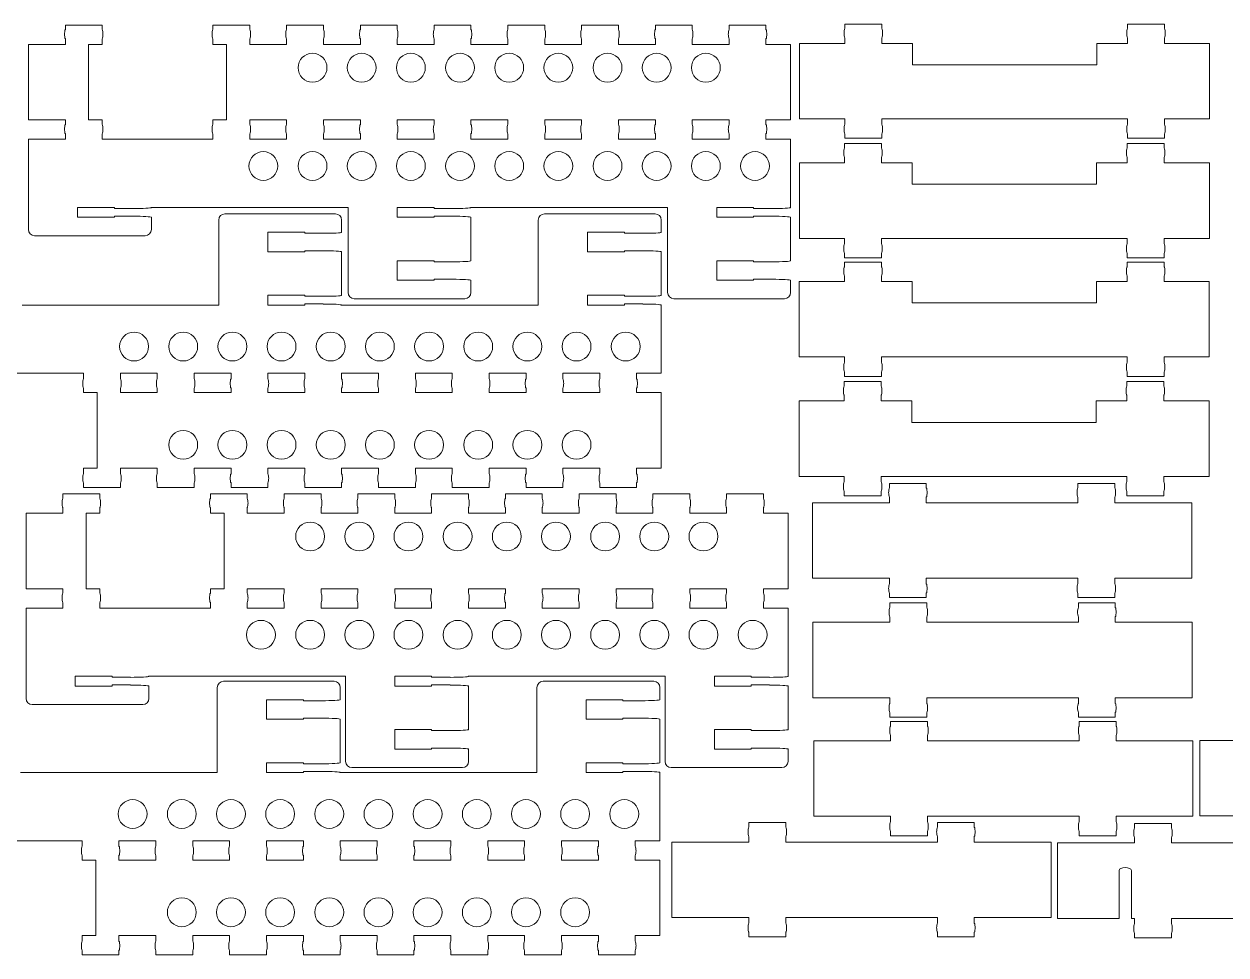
# Model space of a CAD drawing. Header units: millimetres. Extents: x 6 to 617, y 2 to 305.
# Drawn here: x 312.8 to 508.4, y 2.7 to 154.2 of the extents above; entities that cross this region are included whole.
import ezdxf

# ---------------------------------------------------------------- set-up
doc = ezdxf.new("R2010")
doc.units = ezdxf.units.MM
doc.header["$LTSCALE"] = 12.7
doc.layers.add('Visible', color=1, linetype='Continuous', lineweight=13)

msp = doc.modelspace()

# ---------------------------------------------------------------- linework, layer by layer
at = {"layer": 'Visible'}
for p, q in [((319.52, 153.28), (319.52, 154.03)), ((319.52, 154.03), (325.52, 154.03)), ((325.52, 153.28), (325.52, 154.03)), ((343.52, 153.28), (343.52, 154.03)), ((343.52, 154.03), (349.52, 154.03)), ((349.52, 153.28), (349.52, 154.03)), ((355.52, 153.28), (355.52, 154.03)), ((355.52, 154.03), (361.52, 154.03)), ((361.52, 153.28), (361.52, 154.03)), ((367.52, 153.28), (367.52, 154.03)), ((367.52, 154.03), (373.52, 154.03)), ((373.52, 153.28), (373.52, 154.03)), ((379.52, 153.28), (379.52, 154.03)), ((379.52, 154.03), (385.52, 154.03)), ((385.52, 153.28), (385.52, 154.03)), ((391.52, 153.28), (391.52, 154.03)), ((391.52, 154.03), (397.52, 154.03)), ((397.52, 153.28), (397.52, 154.03)), ((403.52, 153.28), (403.52, 154.03)), ((403.52, 154.03), (409.52, 154.03)), ((409.52, 153.28), (409.52, 154.03)), ((415.52, 153.28), (415.52, 154.03)), ((415.52, 154.03), (421.52, 154.03)), ((421.52, 153.28), (421.52, 154.03)), ((427.52, 153.28), (427.52, 154.03)), ((427.52, 154.03), (433.52, 154.03)), ((433.52, 153.28), (433.52, 154.03)), ((446.35, 153.44), (446.35, 154.19)), ((452.35, 154.19), (446.35, 154.19)), ((452.35, 153.44), (452.35, 154.19)), ((492.35, 153.44), (492.35, 154.19)), ((492.35, 154.19), (498.35, 154.19)), ((498.35, 153.44), (498.35, 154.19)), ((313.52, 150.88), (313.52, 138.58)), ((319.52, 150.88), (313.52, 150.88)), ((319.52, 150.88), (319.52, 151.78)), ((325.52, 150.88), (323.29, 150.88)), ((323.29, 138.58), (323.29, 150.88)), ((325.52, 150.88), (325.52, 151.78)), ((343.52, 150.88), (343.52, 151.78)), ((345.74, 150.88), (343.52, 150.88)), ((345.74, 138.58), (345.74, 150.88)), ((349.52, 150.88), (349.52, 151.78)), ((355.52, 150.88), (349.52, 150.88)), ((355.52, 150.88), (355.52, 151.78)), ((361.52, 150.88), (361.52, 151.78)), ((367.52, 150.88), (361.52, 150.88)), ((367.52, 150.88), (367.52, 151.78)), ((373.52, 150.88), (373.52, 151.78)), ((379.52, 150.88), (373.52, 150.88)), ((379.52, 150.88), (379.52, 151.78)), ((385.52, 150.88), (385.52, 151.78)), ((391.52, 150.88), (385.52, 150.88)), ((391.52, 150.88), (391.52, 151.78)), ((397.52, 150.88), (397.52, 151.78)), ((403.52, 150.88), (397.52, 150.88)), ((403.52, 150.88), (403.52, 151.78)), ((409.52, 150.88), (409.52, 151.78)), ((415.52, 150.88), (409.52, 150.88)), ((415.52, 150.88), (415.52, 151.78)), ((421.52, 150.88), (421.52, 151.78)), ((427.52, 150.88), (421.52, 150.88)), ((427.52, 150.88), (427.52, 151.78)), ((433.52, 150.88), (433.52, 151.78)), ((437.52, 150.88), (433.52, 150.88)), ((437.52, 150.88), (437.52, 138.58)), ((439, 138.74), (439, 151.04)), ((446.35, 151.04), (439, 151.04)), ((446.35, 151.04), (446.35, 151.94)), ((452.35, 151.04), (452.35, 151.94)), ((457.35, 151.04), (452.35, 151.04)), ((457.35, 151.04), (457.35, 147.54)), ((487.35, 151.04), (487.35, 147.54)), ((492.35, 151.04), (487.35, 151.04)), ((492.35, 151.04), (492.35, 151.94)), ((498.35, 151.04), (498.35, 151.94)), ((505.7, 151.04), (498.35, 151.04)), ((505.7, 138.74), (505.7, 151.04)), ((487.35, 147.54), (457.35, 147.54)), ((319.52, 138.58), (313.52, 138.58)), ((319.52, 137.83), (319.52, 138.58)), ((325.52, 138.58), (323.29, 138.58)), ((325.52, 137.83), (325.52, 138.58)), ((343.52, 137.83), (343.52, 138.58)), ((345.74, 138.58), (343.52, 138.58)), ((355.52, 138.58), (349.52, 138.58)), ((349.52, 137.83), (349.52, 138.58)), ((355.52, 137.83), (355.52, 138.58)), ((361.52, 137.83), (361.52, 138.58)), ((367.52, 138.58), (361.52, 138.58)), ((367.52, 137.83), (367.52, 138.58)), ((379.52, 138.58), (373.52, 138.58)), ((373.52, 137.83), (373.52, 138.58)), ((379.52, 137.83), (379.52, 138.58)), ((391.52, 138.58), (385.52, 138.58)), ((385.52, 137.83), (385.52, 138.58)), ((391.52, 137.83), (391.52, 138.58)), ((403.52, 138.58), (397.52, 138.58)), ((397.52, 137.83), (397.52, 138.58)), ((403.52, 137.83), (403.52, 138.58)), ((415.52, 138.58), (409.52, 138.58)), ((409.52, 137.83), (409.52, 138.58)), ((415.52, 137.83), (415.52, 138.58)), ((427.52, 138.58), (421.52, 138.58)), ((421.52, 137.83), (421.52, 138.58)), ((427.52, 137.83), (427.52, 138.58)), ((437.52, 138.58), (433.52, 138.58)), ((433.52, 137.83), (433.52, 138.58)), ((446.35, 138.74), (439, 138.74)), ((446.35, 138.74), (446.35, 137.84)), ((492.35, 138.74), (452.35, 138.74)), ((452.35, 138.74), (452.35, 137.84)), ((492.35, 138.74), (492.35, 137.84)), ((505.7, 138.74), (498.35, 138.74)), ((498.35, 138.74), (498.35, 137.84)), ((313.52, 135.43), (313.52, 120.73)), ((313.52, 135.43), (319.52, 135.43)), ((319.52, 135.43), (319.52, 136.33)), ((325.52, 135.43), (325.52, 136.33)), ((325.52, 135.43), (343.52, 135.43)), ((343.52, 135.43), (343.52, 136.33)), ((349.52, 135.43), (349.52, 136.33)), ((349.52, 135.43), (355.52, 135.43)), ((355.52, 135.43), (355.52, 136.33)), ((361.52, 135.43), (361.52, 136.33)), ((361.52, 135.43), (367.52, 135.43)), ((367.52, 135.43), (367.52, 136.33)), ((373.52, 135.43), (373.52, 136.33)), ((373.52, 135.43), (379.52, 135.43)), ((379.52, 135.43), (379.52, 136.33)), ((385.52, 135.43), (385.52, 136.33)), ((385.52, 135.43), (391.52, 135.43)), ((391.52, 135.43), (391.52, 136.33)), ((397.52, 135.43), (397.52, 136.33)), ((397.52, 135.43), (403.52, 135.43)), ((403.52, 135.43), (403.52, 136.33)), ((409.52, 135.43), (409.52, 136.33)), ((409.52, 135.43), (415.52, 135.43)), ((415.52, 135.43), (415.52, 136.33)), ((421.52, 135.43), (421.52, 136.33)), ((421.52, 135.43), (427.52, 135.43)), ((427.52, 135.43), (427.52, 136.33)), ((433.52, 135.43), (433.52, 136.33)), ((433.52, 135.43), (437.52, 135.43)), ((437.52, 135.43), (437.52, 124.33)), ((446.35, 136.34), (446.35, 135.59)), ((452.35, 135.59), (446.35, 135.59)), ((452.35, 136.34), (452.35, 135.59)), ((492.35, 136.34), (492.35, 135.59)), ((492.35, 135.59), (498.35, 135.59)), ((498.35, 136.34), (498.35, 135.59)), ((446.32, 134), (446.32, 134.75)), ((452.32, 134.75), (446.32, 134.75)), ((452.32, 134), (452.32, 134.75)), ((492.32, 134), (492.32, 134.75)), ((492.32, 134.75), (498.32, 134.75)), ((498.32, 134), (498.32, 134.75)), ((438.97, 119.3), (438.97, 131.6)), ((446.32, 131.6), (438.97, 131.6)), ((446.32, 131.6), (446.32, 132.5)), ((452.32, 131.6), (452.32, 132.5)), ((457.32, 131.6), (452.32, 131.6)), ((457.32, 131.6), (457.32, 128.1)), ((487.32, 131.6), (487.32, 128.1)), ((492.32, 131.6), (487.32, 131.6)), ((492.32, 131.6), (492.32, 132.5)), ((498.32, 131.6), (498.32, 132.5)), ((505.67, 131.6), (498.32, 131.6)), ((505.67, 119.3), (505.67, 131.6)), ((487.32, 128.1), (457.32, 128.1)), ((321.52, 124.33), (321.52, 122.73)), ((327.52, 124.33), (321.52, 124.33)), ((327.52, 124.16), (327.52, 124.33)), ((330.52, 124.16), (327.52, 124.16)), ((365.52, 124.33), (333.52, 124.33)), ((345.48, 123.29), (363.48, 123.29)), ((365.52, 124.33), (365.52, 110.48)), ((373.52, 124.33), (373.52, 122.73)), ((379.52, 124.33), (373.52, 124.33)), ((379.52, 124.16), (379.52, 124.33)), ((382.52, 124.16), (379.52, 124.16)), ((417.52, 124.33), (385.52, 124.33)), ((397.48, 123.29), (415.48, 123.29)), ((417.52, 124.33), (417.52, 110.48)), ((425.52, 124.33), (425.52, 122.73)), ((431.52, 124.33), (425.52, 124.33)), ((431.52, 124.16), (431.52, 124.33)), ((434.52, 124.16), (431.52, 124.16)), ((321.52, 122.73), (327.52, 122.73)), ((327.52, 122.91), (327.52, 122.73)), ((330.52, 122.91), (327.52, 122.91)), ((333.52, 122.73), (333.52, 120.73)), ((344.48, 108.44), (344.48, 122.29)), ((364.48, 120.29), (364.48, 122.29)), ((373.52, 122.73), (379.52, 122.73)), ((379.52, 122.91), (379.52, 122.73)), ((382.52, 122.91), (379.52, 122.91)), ((385.52, 122.73), (385.52, 115.65)), ((396.48, 108.44), (396.48, 122.29)), ((416.48, 120.29), (416.48, 122.29)), ((425.52, 122.73), (431.52, 122.73)), ((431.52, 122.91), (431.52, 122.73)), ((434.52, 122.91), (431.52, 122.91)), ((437.52, 122.73), (437.52, 115.65)), ((314.52, 119.73), (332.52, 119.73)), ((352.48, 120.29), (358.48, 120.29)), ((352.48, 117.12), (352.48, 120.29)), ((358.48, 120.13), (358.48, 120.29)), ((361.48, 120.13), (358.48, 120.13)), ((404.48, 120.29), (410.48, 120.29)), ((404.48, 117.12), (404.48, 120.29)), ((410.48, 120.13), (410.48, 120.29)), ((413.48, 120.13), (410.48, 120.13)), ((446.32, 119.3), (438.97, 119.3)), ((446.32, 119.3), (446.32, 118.4)), ((492.32, 119.3), (452.32, 119.3)), ((452.32, 119.3), (452.32, 118.4)), ((492.32, 119.3), (492.32, 118.4)), ((505.67, 119.3), (498.32, 119.3)), ((498.32, 119.3), (498.32, 118.4)), ((352.48, 117.12), (358.48, 117.12)), ((358.48, 117.29), (358.48, 117.12)), ((361.48, 117.29), (358.48, 117.29)), ((364.48, 110.04), (364.48, 117.12)), ((373.52, 115.65), (379.52, 115.65)), ((373.52, 115.65), (373.52, 112.48)), ((379.52, 115.49), (379.52, 115.65)), ((382.52, 115.49), (379.52, 115.49)), ((404.48, 117.12), (410.48, 117.12)), ((410.48, 117.29), (410.48, 117.12)), ((413.48, 117.29), (410.48, 117.29)), ((416.48, 110.04), (416.48, 117.12)), ((425.52, 115.65), (431.52, 115.65)), ((425.52, 115.65), (425.52, 112.48)), ((431.52, 115.49), (431.52, 115.65)), ((434.52, 115.49), (431.52, 115.49)), ((446.3, 114.69), (446.3, 115.44)), ((452.3, 115.44), (446.3, 115.44)), ((446.32, 116.9), (446.32, 116.15)), ((452.32, 116.15), (446.32, 116.15)), ((452.3, 114.69), (452.3, 115.44)), ((452.32, 116.9), (452.32, 116.15)), ((492.3, 114.69), (492.3, 115.44)), ((492.3, 115.44), (498.3, 115.44)), ((492.32, 116.9), (492.32, 116.15)), ((492.32, 116.15), (498.32, 116.15)), ((498.3, 114.69), (498.3, 115.44)), ((498.32, 116.9), (498.32, 116.15)), ((373.52, 112.48), (379.52, 112.48)), ((379.52, 112.65), (379.52, 112.48)), ((382.52, 112.65), (379.52, 112.65)), ((385.52, 112.48), (385.52, 110.48)), ((425.52, 112.48), (431.52, 112.48)), ((431.52, 112.65), (431.52, 112.48)), ((434.52, 112.65), (431.52, 112.65)), ((437.52, 112.48), (437.52, 110.48)), ((438.95, 99.99), (438.95, 112.29)), ((446.3, 112.29), (438.95, 112.29)), ((446.3, 112.29), (446.3, 113.19)), ((452.3, 112.29), (452.3, 113.19)), ((457.3, 112.29), (452.3, 112.29)), ((457.3, 112.29), (457.3, 108.79)), ((487.3, 112.29), (487.3, 108.79)), ((492.3, 112.29), (487.3, 112.29)), ((492.3, 112.29), (492.3, 113.19)), ((498.3, 112.29), (498.3, 113.19)), ((505.65, 112.29), (498.3, 112.29)), ((505.65, 99.99), (505.65, 112.29)), ((352.48, 110.04), (358.48, 110.04)), ((352.48, 108.44), (352.48, 110.04)), ((358.48, 109.87), (358.48, 110.04)), ((361.48, 109.87), (358.48, 109.87)), ((404.48, 110.04), (410.48, 110.04)), ((404.48, 108.44), (404.48, 110.04)), ((410.48, 109.87), (410.48, 110.04)), ((413.48, 109.87), (410.48, 109.87)), ((344.48, 108.44), (312.48, 108.44)), ((358.48, 108.44), (352.48, 108.44)), ((358.48, 108.62), (358.48, 108.44)), ((361.48, 108.62), (358.48, 108.62)), ((396.48, 108.44), (364.48, 108.44)), ((366.52, 109.48), (384.52, 109.48)), ((410.48, 108.44), (404.48, 108.44)), ((410.48, 108.62), (410.48, 108.44)), ((413.48, 108.62), (410.48, 108.62)), ((416.48, 97.34), (416.48, 108.44)), ((418.52, 109.48), (436.52, 109.48)), ((487.3, 108.79), (457.3, 108.79)), ((446.3, 99.99), (438.95, 99.99)), ((446.3, 99.99), (446.3, 99.09)), ((492.3, 99.99), (452.3, 99.99)), ((452.3, 99.99), (452.3, 99.09)), ((492.3, 99.99), (492.3, 99.09)), ((505.65, 99.99), (498.3, 99.99)), ((498.3, 99.99), (498.3, 99.09)), ((304.48, 97.34), (322.48, 97.34)), ((322.48, 97.34), (322.48, 96.44)), ((328.48, 97.34), (334.48, 97.34)), ((328.48, 97.34), (328.48, 96.44)), ((334.48, 97.34), (334.48, 96.44)), ((340.48, 97.34), (346.48, 97.34)), ((340.48, 97.34), (340.48, 96.44)), ((346.48, 97.34), (346.48, 96.44)), ((352.48, 97.34), (358.48, 97.34)), ((352.48, 97.34), (352.48, 96.44)), ((358.48, 97.34), (358.48, 96.44)), ((364.48, 97.34), (370.48, 97.34)), ((364.48, 97.34), (364.48, 96.44)), ((370.48, 97.34), (370.48, 96.44)), ((376.48, 97.34), (382.48, 97.34)), ((376.48, 97.34), (376.48, 96.44)), ((382.48, 97.34), (382.48, 96.44)), ((388.48, 97.34), (394.48, 97.34)), ((388.48, 97.34), (388.48, 96.44)), ((394.48, 97.34), (394.48, 96.44)), ((400.48, 97.34), (406.48, 97.34)), ((400.48, 97.34), (400.48, 96.44)), ((406.48, 97.34), (406.48, 96.44)), ((412.48, 97.34), (416.48, 97.34)), ((412.48, 97.34), (412.48, 96.44)), ((446.26, 95.25), (446.26, 96)), ((452.26, 96), (446.26, 96)), ((446.3, 97.59), (446.3, 96.84)), ((452.3, 96.84), (446.3, 96.84)), ((452.26, 95.25), (452.26, 96)), ((452.3, 97.59), (452.3, 96.84)), ((492.26, 95.25), (492.26, 96)), ((492.26, 96), (498.26, 96)), ((492.3, 97.59), (492.3, 96.84)), ((492.3, 96.84), (498.3, 96.84)), ((498.26, 95.25), (498.26, 96)), ((498.3, 97.59), (498.3, 96.84)), ((322.48, 94.94), (322.48, 94.19)), ((322.48, 94.19), (324.7, 94.19)), ((324.7, 81.89), (324.7, 94.19)), ((328.48, 94.94), (328.48, 94.19)), ((334.48, 94.19), (328.48, 94.19)), ((334.48, 94.94), (334.48, 94.19)), ((340.48, 94.94), (340.48, 94.19)), ((346.48, 94.19), (340.48, 94.19)), ((346.48, 94.94), (346.48, 94.19)), ((352.48, 94.94), (352.48, 94.19)), ((358.48, 94.19), (352.48, 94.19)), ((358.48, 94.94), (358.48, 94.19)), ((364.48, 94.94), (364.48, 94.19)), ((370.48, 94.19), (364.48, 94.19)), ((370.48, 94.94), (370.48, 94.19)), ((376.48, 94.94), (376.48, 94.19)), ((382.48, 94.19), (376.48, 94.19)), ((382.48, 94.94), (382.48, 94.19)), ((388.48, 94.94), (388.48, 94.19)), ((394.48, 94.19), (388.48, 94.19)), ((394.48, 94.94), (394.48, 94.19)), ((400.48, 94.94), (400.48, 94.19)), ((406.48, 94.19), (400.48, 94.19)), ((406.48, 94.94), (406.48, 94.19)), ((412.48, 94.94), (412.48, 94.19)), ((416.48, 94.19), (412.48, 94.19)), ((416.48, 81.89), (416.48, 94.19)), ((438.91, 80.55), (438.91, 92.85)), ((446.26, 92.85), (438.91, 92.85)), ((446.26, 92.85), (446.26, 93.75)), ((452.26, 92.85), (452.26, 93.75)), ((457.26, 92.85), (452.26, 92.85)), ((457.26, 92.85), (457.26, 89.35)), ((487.26, 92.85), (487.26, 89.35)), ((492.26, 92.85), (487.26, 92.85)), ((492.26, 92.85), (492.26, 93.75)), ((498.26, 92.85), (498.26, 93.75)), ((505.61, 92.85), (498.26, 92.85)), ((505.61, 80.55), (505.61, 92.85)), ((487.26, 89.35), (457.26, 89.35)), ((322.48, 81.89), (322.48, 80.99)), ((322.48, 81.89), (324.7, 81.89)), ((334.48, 81.89), (328.48, 81.89)), ((328.48, 81.89), (328.48, 80.99)), ((334.48, 81.89), (334.48, 80.99)), ((346.48, 81.89), (340.48, 81.89)), ((340.48, 81.89), (340.48, 80.99)), ((346.48, 81.89), (346.48, 80.99)), ((358.48, 81.89), (352.48, 81.89)), ((352.48, 81.89), (352.48, 80.99)), ((358.48, 81.89), (358.48, 80.99)), ((370.48, 81.89), (364.48, 81.89)), ((364.48, 81.89), (364.48, 80.99)), ((370.48, 81.89), (370.48, 80.99)), ((382.48, 81.89), (376.48, 81.89)), ((376.48, 81.89), (376.48, 80.99)), ((382.48, 81.89), (382.48, 80.99)), ((394.48, 81.89), (388.48, 81.89)), ((388.48, 81.89), (388.48, 80.99)), ((394.48, 81.89), (394.48, 80.99)), ((406.48, 81.89), (400.48, 81.89)), ((400.48, 81.89), (400.48, 80.99)), ((406.48, 81.89), (406.48, 80.99)), ((416.48, 81.89), (412.48, 81.89)), ((412.48, 81.89), (412.48, 80.99)), ((446.26, 80.55), (438.91, 80.55)), ((446.26, 80.55), (446.26, 79.65)), ((492.26, 80.55), (452.26, 80.55)), ((452.26, 80.55), (452.26, 79.65)), ((492.26, 80.55), (492.26, 79.65)), ((505.61, 80.55), (498.26, 80.55)), ((498.26, 80.55), (498.26, 79.65)), ((322.48, 79.49), (322.48, 78.74)), ((322.48, 78.74), (328.48, 78.74)), ((328.48, 79.49), (328.48, 78.74)), ((334.48, 79.49), (334.48, 78.74)), ((334.48, 78.74), (340.48, 78.74)), ((340.48, 79.49), (340.48, 78.74)), ((346.48, 79.49), (346.48, 78.74)), ((346.48, 78.74), (352.48, 78.74)), ((352.48, 79.49), (352.48, 78.74)), ((358.48, 79.49), (358.48, 78.74)), ((358.48, 78.74), (364.48, 78.74)), ((364.48, 79.49), (364.48, 78.74)), ((370.48, 79.49), (370.48, 78.74)), ((370.48, 78.74), (376.48, 78.74)), ((376.48, 79.49), (376.48, 78.74)), ((382.48, 79.49), (382.48, 78.74)), ((382.48, 78.74), (388.48, 78.74)), ((388.48, 79.49), (388.48, 78.74)), ((394.48, 79.49), (394.48, 78.74)), ((394.48, 78.74), (400.48, 78.74)), ((400.48, 79.49), (400.48, 78.74)), ((406.48, 79.49), (406.48, 78.74)), ((406.48, 78.74), (412.48, 78.74)), ((412.48, 79.49), (412.48, 78.74)), ((453.61, 78.67), (453.61, 79.42)), ((459.61, 79.42), (453.61, 79.42)), ((459.61, 78.67), (459.61, 79.42)), ((484.29, 78.67), (484.29, 79.42)), ((484.29, 79.42), (490.29, 79.42)), ((490.29, 78.67), (490.29, 79.42)), ((319.12, 76.97), (319.12, 77.72)), ((319.12, 77.72), (325.12, 77.72)), ((325.12, 76.97), (325.12, 77.72)), ((343.12, 76.97), (343.12, 77.72)), ((343.12, 77.72), (349.12, 77.72)), ((349.12, 76.97), (349.12, 77.72)), ((355.12, 76.97), (355.12, 77.72)), ((355.12, 77.72), (361.12, 77.72)), ((361.12, 76.97), (361.12, 77.72)), ((367.12, 76.97), (367.12, 77.72)), ((367.12, 77.72), (373.12, 77.72)), ((373.12, 76.97), (373.12, 77.72)), ((379.12, 76.97), (379.12, 77.72)), ((379.12, 77.72), (385.12, 77.72)), ((385.12, 76.97), (385.12, 77.72)), ((391.12, 76.97), (391.12, 77.72)), ((391.12, 77.72), (397.12, 77.72)), ((397.12, 76.97), (397.12, 77.72)), ((403.12, 76.97), (403.12, 77.72)), ((403.12, 77.72), (409.12, 77.72)), ((409.12, 76.97), (409.12, 77.72)), ((415.12, 76.97), (415.12, 77.72)), ((415.12, 77.72), (421.12, 77.72)), ((421.12, 76.97), (421.12, 77.72)), ((427.12, 76.97), (427.12, 77.72)), ((427.12, 77.72), (433.12, 77.72)), ((433.12, 76.97), (433.12, 77.72)), ((446.26, 78.15), (446.26, 77.4)), ((452.26, 77.4), (446.26, 77.4)), ((452.26, 78.15), (452.26, 77.4)), ((453.61, 76.27), (453.61, 77.17)), ((459.61, 76.27), (459.61, 77.17)), ((484.29, 76.27), (484.29, 77.17)), ((490.29, 76.27), (490.29, 77.17)), ((492.26, 78.15), (492.26, 77.4)), ((492.26, 77.4), (498.26, 77.4)), ((498.26, 78.15), (498.26, 77.4)), ((313.12, 74.57), (313.12, 62.27)), ((319.12, 74.57), (313.12, 74.57)), ((319.12, 74.57), (319.12, 75.47)), ((325.12, 74.57), (322.9, 74.57)), ((322.9, 62.27), (322.9, 74.57)), ((325.12, 74.57), (325.12, 75.47)), ((343.12, 74.57), (343.12, 75.47)), ((345.35, 74.57), (343.12, 74.57)), ((345.35, 62.27), (345.35, 74.57)), ((349.12, 74.57), (349.12, 75.47)), ((355.12, 74.57), (349.12, 74.57)), ((355.12, 74.57), (355.12, 75.47)), ((361.12, 74.57), (361.12, 75.47)), ((367.12, 74.57), (361.12, 74.57)), ((367.12, 74.57), (367.12, 75.47)), ((373.12, 74.57), (373.12, 75.47)), ((379.12, 74.57), (373.12, 74.57)), ((379.12, 74.57), (379.12, 75.47)), ((385.12, 74.57), (385.12, 75.47)), ((391.12, 74.57), (385.12, 74.57)), ((391.12, 74.57), (391.12, 75.47)), ((397.12, 74.57), (397.12, 75.47)), ((403.12, 74.57), (397.12, 74.57)), ((403.12, 74.57), (403.12, 75.47)), ((409.12, 74.57), (409.12, 75.47)), ((415.12, 74.57), (409.12, 74.57)), ((415.12, 74.57), (415.12, 75.47)), ((421.12, 74.57), (421.12, 75.47)), ((427.12, 74.57), (421.12, 74.57)), ((427.12, 74.57), (427.12, 75.47)), ((433.12, 74.57), (433.12, 75.47)), ((437.12, 74.57), (433.12, 74.57)), ((437.12, 74.57), (437.12, 62.27)), ((441.1, 63.97), (441.1, 76.27)), ((453.61, 76.27), (441.1, 76.27)), ((484.29, 76.27), (459.61, 76.27)), ((502.8, 76.27), (490.29, 76.27)), ((502.8, 63.97), (502.8, 76.27)), ((453.61, 63.97), (441.1, 63.97)), ((453.61, 63.97), (453.61, 63.07)), ((484.29, 63.97), (459.61, 63.97)), ((459.61, 63.97), (459.61, 63.07)), ((484.29, 63.97), (484.29, 63.07)), ((502.8, 63.97), (490.29, 63.97)), ((490.29, 63.97), (490.29, 63.07)), ((319.12, 62.27), (313.12, 62.27)), ((319.12, 61.52), (319.12, 62.27)), ((325.12, 62.27), (322.9, 62.27)), ((325.12, 61.52), (325.12, 62.27)), ((343.12, 61.52), (343.12, 62.27)), ((345.35, 62.27), (343.12, 62.27)), ((355.12, 62.27), (349.12, 62.27)), ((349.12, 61.52), (349.12, 62.27)), ((355.12, 61.52), (355.12, 62.27)), ((361.12, 61.52), (361.12, 62.27)), ((367.12, 62.27), (361.12, 62.27)), ((367.12, 61.52), (367.12, 62.27)), ((379.12, 62.27), (373.12, 62.27)), ((373.12, 61.52), (373.12, 62.27)), ((379.12, 61.52), (379.12, 62.27)), ((391.12, 62.27), (385.12, 62.27)), ((385.12, 61.52), (385.12, 62.27)), ((391.12, 61.52), (391.12, 62.27)), ((403.12, 62.27), (397.12, 62.27)), ((397.12, 61.52), (397.12, 62.27)), ((403.12, 61.52), (403.12, 62.27)), ((415.12, 62.27), (409.12, 62.27)), ((409.12, 61.52), (409.12, 62.27)), ((415.12, 61.52), (415.12, 62.27)), ((427.12, 62.27), (421.12, 62.27)), ((421.12, 61.52), (421.12, 62.27)), ((427.12, 61.52), (427.12, 62.27)), ((437.12, 62.27), (433.12, 62.27)), ((433.12, 61.52), (433.12, 62.27)), ((453.61, 61.57), (453.61, 60.82)), ((459.61, 60.82), (453.61, 60.82)), ((459.61, 61.57), (459.61, 60.82)), ((484.29, 61.57), (484.29, 60.82)), ((484.29, 60.82), (490.29, 60.82)), ((490.29, 61.57), (490.29, 60.82)), ((313.12, 59.12), (313.12, 44.42)), ((313.12, 59.12), (319.12, 59.12)), ((319.12, 59.12), (319.12, 60.02)), ((325.12, 59.12), (325.12, 60.02)), ((325.12, 59.12), (343.12, 59.12)), ((343.12, 59.12), (343.12, 60.02)), ((349.12, 59.12), (349.12, 60.02)), ((349.12, 59.12), (355.12, 59.12)), ((355.12, 59.12), (355.12, 60.02)), ((361.12, 59.12), (361.12, 60.02)), ((361.12, 59.12), (367.12, 59.12)), ((367.12, 59.12), (367.12, 60.02)), ((373.12, 59.12), (373.12, 60.02)), ((373.12, 59.12), (379.12, 59.12)), ((379.12, 59.12), (379.12, 60.02)), ((385.12, 59.12), (385.12, 60.02)), ((385.12, 59.12), (391.12, 59.12)), ((391.12, 59.12), (391.12, 60.02)), ((397.12, 59.12), (397.12, 60.02)), ((397.12, 59.12), (403.12, 59.12)), ((403.12, 59.12), (403.12, 60.02)), ((409.12, 59.12), (409.12, 60.02)), ((409.12, 59.12), (415.12, 59.12)), ((415.12, 59.12), (415.12, 60.02)), ((421.12, 59.12), (421.12, 60.02)), ((421.12, 59.12), (427.12, 59.12)), ((427.12, 59.12), (427.12, 60.02)), ((433.12, 59.12), (433.12, 60.02)), ((433.12, 59.12), (437.12, 59.12)), ((437.12, 59.12), (437.12, 48.02)), ((453.68, 59.21), (453.68, 59.96)), ((459.68, 59.96), (453.68, 59.96)), ((459.68, 59.21), (459.68, 59.96)), ((484.36, 59.21), (484.36, 59.96)), ((484.36, 59.96), (490.36, 59.96)), ((490.36, 59.21), (490.36, 59.96)), ((441.17, 44.51), (441.17, 56.81)), ((453.68, 56.81), (441.17, 56.81)), ((453.68, 56.81), (453.68, 57.71)), ((459.68, 56.81), (459.68, 57.71)), ((484.36, 56.81), (459.68, 56.81)), ((484.36, 56.81), (484.36, 57.71)), ((490.36, 56.81), (490.36, 57.71)), ((502.87, 56.81), (490.36, 56.81)), ((502.87, 44.51), (502.87, 56.81)), ((321.12, 48.02), (321.12, 46.42)), ((327.12, 48.02), (321.12, 48.02)), ((327.12, 47.85), (327.12, 48.02)), ((330.12, 47.85), (327.12, 47.85)), ((365.12, 48.02), (333.12, 48.02)), ((345.25, 47.2), (363.25, 47.2)), ((365.12, 48.02), (365.12, 34.17)), ((373.12, 48.02), (373.12, 46.42)), ((379.12, 48.02), (373.12, 48.02)), ((379.12, 47.85), (379.12, 48.02)), ((382.12, 47.85), (379.12, 47.85)), ((417.12, 48.02), (385.12, 48.02)), ((397.25, 47.2), (415.25, 47.2)), ((417.12, 48.02), (417.12, 34.17)), ((425.12, 48.02), (425.12, 46.42)), ((431.12, 48.02), (425.12, 48.02)), ((431.12, 47.85), (431.12, 48.02)), ((434.12, 47.85), (431.12, 47.85)), ((321.12, 46.42), (327.12, 46.42)), ((327.12, 46.6), (327.12, 46.42)), ((330.12, 46.6), (327.12, 46.6)), ((333.12, 46.42), (333.12, 44.42)), ((344.25, 32.35), (344.25, 46.2)), ((364.25, 44.2), (364.25, 46.2)), ((373.12, 46.42), (379.12, 46.42)), ((379.12, 46.6), (379.12, 46.42)), ((382.12, 46.6), (379.12, 46.6)), ((385.12, 46.42), (385.12, 39.34)), ((396.25, 32.35), (396.25, 46.2)), ((416.25, 44.2), (416.25, 46.2)), ((425.12, 46.42), (431.12, 46.42)), ((431.12, 46.6), (431.12, 46.42)), ((434.12, 46.6), (431.12, 46.6)), ((437.12, 46.42), (437.12, 39.34)), ((314.12, 43.42), (332.12, 43.42)), ((352.25, 44.2), (358.25, 44.2)), ((352.25, 41.03), (352.25, 44.2)), ((358.25, 44.04), (358.25, 44.2)), ((361.25, 44.04), (358.25, 44.04)), ((404.25, 44.2), (410.25, 44.2)), ((404.25, 41.03), (404.25, 44.2)), ((410.25, 44.04), (410.25, 44.2)), ((413.25, 44.04), (410.25, 44.04)), ((453.68, 44.51), (441.17, 44.51)), ((453.68, 44.51), (453.68, 43.61)), ((484.36, 44.51), (459.68, 44.51)), ((459.68, 44.51), (459.68, 43.61)), ((484.36, 44.51), (484.36, 43.61)), ((502.87, 44.51), (490.36, 44.51)), ((490.36, 44.51), (490.36, 43.61)), ((358.25, 41.2), (358.25, 41.03)), ((361.25, 41.2), (358.25, 41.2)), ((410.25, 41.2), (410.25, 41.03)), ((413.25, 41.2), (410.25, 41.2)), ((453.68, 42.11), (453.68, 41.36)), ((459.68, 41.36), (453.68, 41.36)), ((459.68, 42.11), (459.68, 41.36)), ((484.36, 42.11), (484.36, 41.36)), ((484.36, 41.36), (490.36, 41.36)), ((490.36, 42.11), (490.36, 41.36)), ((352.25, 41.03), (358.25, 41.03)), ((364.25, 33.95), (364.25, 41.03)), ((373.12, 39.34), (379.12, 39.34)), ((373.12, 39.34), (373.12, 36.17)), ((379.12, 39.18), (379.12, 39.34)), ((382.12, 39.18), (379.12, 39.18)), ((404.25, 41.03), (410.25, 41.03)), ((416.25, 33.95), (416.25, 41.03)), ((425.12, 39.34), (431.12, 39.34)), ((425.12, 39.34), (425.12, 36.17)), ((431.12, 39.18), (431.12, 39.34)), ((434.12, 39.18), (431.12, 39.18)), ((453.81, 39.92), (453.81, 40.67)), ((459.81, 40.67), (453.81, 40.67)), ((459.81, 39.92), (459.81, 40.67)), ((484.49, 39.92), (484.49, 40.67)), ((484.49, 40.67), (490.49, 40.67)), ((490.49, 39.92), (490.49, 40.67)), ((441.3, 25.22), (441.3, 37.52)), ((453.81, 37.52), (441.3, 37.52)), ((453.81, 37.52), (453.81, 38.42)), ((459.81, 37.52), (459.81, 38.42)), ((484.49, 37.52), (459.81, 37.52)), ((484.49, 37.52), (484.49, 38.42)), ((490.49, 37.52), (490.49, 38.42)), ((503, 37.52), (490.49, 37.52)), ((503, 25.22), (503, 37.52)), ((504.12, 25.29), (504.12, 37.59)), ((516.63, 37.59), (504.12, 37.59)), ((373.12, 36.17), (379.12, 36.17)), ((379.12, 36.34), (379.12, 36.17)), ((382.12, 36.34), (379.12, 36.34)), ((385.12, 36.17), (385.12, 34.17)), ((425.12, 36.17), (431.12, 36.17)), ((431.12, 36.34), (431.12, 36.17)), ((434.12, 36.34), (431.12, 36.34)), ((437.12, 36.17), (437.12, 34.17)), ((352.25, 33.95), (358.25, 33.95)), ((352.25, 32.35), (352.25, 33.95)), ((358.25, 33.78), (358.25, 33.95)), ((361.25, 33.78), (358.25, 33.78)), ((404.25, 33.95), (410.25, 33.95)), ((404.25, 32.35), (404.25, 33.95)), ((410.25, 33.78), (410.25, 33.95)), ((413.25, 33.78), (410.25, 33.78)), ((344.25, 32.35), (312.25, 32.35)), ((358.25, 32.35), (352.25, 32.35)), ((358.25, 32.53), (358.25, 32.35)), ((361.25, 32.53), (358.25, 32.53)), ((396.25, 32.35), (364.25, 32.35)), ((366.12, 33.17), (384.12, 33.17)), ((410.25, 32.35), (404.25, 32.35)), ((410.25, 32.53), (410.25, 32.35)), ((413.25, 32.53), (410.25, 32.53)), ((416.25, 21.25), (416.25, 32.35)), ((418.12, 33.17), (436.12, 33.17)), ((430.74, 23.44), (430.74, 24.19)), ((436.74, 24.19), (430.74, 24.19)), ((436.74, 23.44), (436.74, 24.19)), ((453.81, 25.22), (441.3, 25.22)), ((453.81, 25.22), (453.81, 24.32)), ((484.49, 25.22), (459.81, 25.22)), ((459.81, 25.22), (459.81, 24.32)), ((461.42, 23.44), (461.42, 24.19)), ((461.42, 24.19), (467.42, 24.19)), ((467.42, 23.44), (467.42, 24.19)), ((484.49, 25.22), (484.49, 24.32)), ((503, 25.22), (490.49, 25.22)), ((490.49, 25.22), (490.49, 24.32)), ((493.49, 23.3), (493.49, 24.05)), ((499.49, 24.05), (493.49, 24.05)), ((499.49, 23.3), (499.49, 24.05)), ((514.12, 25.29), (504.12, 25.29)), ((430.74, 21.04), (430.74, 21.94)), ((436.74, 21.04), (436.74, 21.94)), ((453.81, 22.82), (453.81, 22.07)), ((459.81, 22.07), (453.81, 22.07)), ((459.81, 22.82), (459.81, 22.07)), ((461.42, 21.04), (461.42, 21.94)), ((467.42, 21.04), (467.42, 21.94)), ((484.49, 22.82), (484.49, 22.07)), ((484.49, 22.07), (490.49, 22.07)), ((490.49, 22.82), (490.49, 22.07)), ((493.49, 20.9), (493.49, 21.8)), ((499.49, 20.9), (499.49, 21.8)), ((304.25, 21.25), (322.25, 21.25)), ((322.25, 21.25), (322.25, 20.35)), ((328.25, 21.25), (334.25, 21.25)), ((328.25, 21.25), (328.25, 20.35)), ((334.25, 21.25), (334.25, 20.35)), ((340.25, 21.25), (346.25, 21.25)), ((340.25, 21.25), (340.25, 20.35)), ((346.25, 21.25), (346.25, 20.35)), ((352.25, 21.25), (358.25, 21.25)), ((352.25, 21.25), (352.25, 20.35)), ((358.25, 21.25), (358.25, 20.35)), ((364.25, 21.25), (370.25, 21.25)), ((364.25, 21.25), (364.25, 20.35)), ((370.25, 21.25), (370.25, 20.35)), ((376.25, 21.25), (382.25, 21.25)), ((376.25, 21.25), (376.25, 20.35)), ((382.25, 21.25), (382.25, 20.35)), ((388.25, 21.25), (394.25, 21.25)), ((388.25, 21.25), (388.25, 20.35)), ((394.25, 21.25), (394.25, 20.35)), ((400.25, 21.25), (406.25, 21.25)), ((400.25, 21.25), (400.25, 20.35)), ((406.25, 21.25), (406.25, 20.35)), ((412.25, 21.25), (416.25, 21.25)), ((412.25, 21.25), (412.25, 20.35)), ((418.23, 8.74), (418.23, 21.04)), ((430.74, 21.04), (418.23, 21.04)), ((461.42, 21.04), (436.74, 21.04)), ((479.93, 21.04), (467.42, 21.04)), ((479.93, 8.74), (479.93, 21.04)), ((480.98, 8.6), (480.98, 20.9)), ((493.49, 20.9), (480.98, 20.9)), ((524.17, 20.9), (499.49, 20.9)), ((322.25, 18.85), (322.25, 18.1)), ((322.25, 18.1), (324.47, 18.1)), ((324.47, 5.8), (324.47, 18.1)), ((328.25, 18.85), (328.25, 18.1)), ((334.25, 18.1), (328.25, 18.1)), ((334.25, 18.85), (334.25, 18.1)), ((340.25, 18.85), (340.25, 18.1)), ((346.25, 18.1), (340.25, 18.1)), ((346.25, 18.85), (346.25, 18.1)), ((352.25, 18.85), (352.25, 18.1)), ((358.25, 18.1), (352.25, 18.1)), ((358.25, 18.85), (358.25, 18.1)), ((364.25, 18.85), (364.25, 18.1)), ((370.25, 18.1), (364.25, 18.1)), ((370.25, 18.85), (370.25, 18.1)), ((376.25, 18.85), (376.25, 18.1)), ((382.25, 18.1), (376.25, 18.1)), ((382.25, 18.85), (382.25, 18.1)), ((388.25, 18.85), (388.25, 18.1)), ((394.25, 18.1), (388.25, 18.1)), ((394.25, 18.85), (394.25, 18.1)), ((400.25, 18.85), (400.25, 18.1)), ((406.25, 18.1), (400.25, 18.1)), ((406.25, 18.85), (406.25, 18.1)), ((412.25, 18.85), (412.25, 18.1)), ((416.25, 18.1), (412.25, 18.1)), ((416.25, 5.8), (416.25, 18.1)), ((490.98, 8.6), (490.98, 16.4)), ((492.98, 8.6), (492.98, 16.4)), ((430.74, 8.74), (418.23, 8.74)), ((430.74, 8.74), (430.74, 7.84)), ((461.42, 8.74), (436.74, 8.74)), ((436.74, 8.74), (436.74, 7.84)), ((461.42, 8.74), (461.42, 7.84)), ((479.93, 8.74), (467.42, 8.74)), ((467.42, 8.74), (467.42, 7.84)), ((490.98, 8.6), (480.98, 8.6)), ((493.49, 8.6), (492.98, 8.6)), ((493.49, 8.6), (493.49, 7.7)), ((524.17, 8.6), (499.49, 8.6)), ((499.49, 8.6), (499.49, 7.7)), ((430.74, 6.34), (430.74, 5.59)), ((436.74, 6.34), (436.74, 5.59)), ((461.42, 6.34), (461.42, 5.59)), ((467.42, 6.34), (467.42, 5.59)), ((493.49, 6.2), (493.49, 5.45)), ((499.49, 6.2), (499.49, 5.45)), ((322.25, 5.8), (322.25, 4.9)), ((322.25, 5.8), (324.47, 5.8)), ((334.25, 5.8), (328.25, 5.8)), ((328.25, 5.8), (328.25, 4.9)), ((334.25, 5.8), (334.25, 4.9)), ((346.25, 5.8), (340.25, 5.8)), ((340.25, 5.8), (340.25, 4.9)), ((346.25, 5.8), (346.25, 4.9)), ((358.25, 5.8), (352.25, 5.8)), ((352.25, 5.8), (352.25, 4.9)), ((358.25, 5.8), (358.25, 4.9)), ((370.25, 5.8), (364.25, 5.8)), ((364.25, 5.8), (364.25, 4.9)), ((370.25, 5.8), (370.25, 4.9)), ((382.25, 5.8), (376.25, 5.8)), ((376.25, 5.8), (376.25, 4.9)), ((382.25, 5.8), (382.25, 4.9)), ((394.25, 5.8), (388.25, 5.8)), ((388.25, 5.8), (388.25, 4.9)), ((394.25, 5.8), (394.25, 4.9)), ((406.25, 5.8), (400.25, 5.8)), ((400.25, 5.8), (400.25, 4.9)), ((406.25, 5.8), (406.25, 4.9)), ((416.25, 5.8), (412.25, 5.8)), ((412.25, 5.8), (412.25, 4.9)), ((436.74, 5.59), (430.74, 5.59)), ((461.42, 5.59), (467.42, 5.59)), ((499.49, 5.45), (493.49, 5.45)), ((322.25, 3.4), (322.25, 2.65)), ((322.25, 2.65), (328.25, 2.65)), ((328.25, 3.4), (328.25, 2.65)), ((334.25, 3.4), (334.25, 2.65)), ((334.25, 2.65), (340.25, 2.65)), ((340.25, 3.4), (340.25, 2.65)), ((346.25, 3.4), (346.25, 2.65)), ((346.25, 2.65), (352.25, 2.65)), ((352.25, 3.4), (352.25, 2.65)), ((358.25, 3.4), (358.25, 2.65)), ((358.25, 2.65), (364.25, 2.65)), ((364.25, 3.4), (364.25, 2.65)), ((370.25, 3.4), (370.25, 2.65)), ((370.25, 2.65), (376.25, 2.65)), ((376.25, 3.4), (376.25, 2.65)), ((382.25, 3.4), (382.25, 2.65)), ((382.25, 2.65), (388.25, 2.65)), ((388.25, 3.4), (388.25, 2.65)), ((394.25, 3.4), (394.25, 2.65)), ((394.25, 2.65), (400.25, 2.65)), ((400.25, 3.4), (400.25, 2.65)), ((406.25, 3.4), (406.25, 2.65)), ((406.25, 2.65), (412.25, 2.65)), ((412.25, 3.4), (412.25, 2.65))]:
    msp.add_line(p, q, dxfattribs=at)
for centre in [(359.74, 147.08), (367.74, 147.08), (375.74, 147.08), (383.74, 147.08), (391.74, 147.08), (399.74, 147.08), (407.74, 147.08), (415.74, 147.08), (423.74, 147.08), (351.74, 131.08), (359.74, 131.08), (367.74, 131.08), (375.74, 131.08), (383.74, 131.08), (391.74, 131.08), (399.74, 131.08), (407.74, 131.08), (415.74, 131.08), (423.74, 131.08), (431.74, 131.08), (330.7, 101.69), (338.7, 101.69), (346.7, 101.69), (354.7, 101.69), (362.7, 101.69), (370.7, 101.69), (378.7, 101.69), (386.7, 101.69), (394.7, 101.69), (402.7, 101.69), (410.7, 101.69), (338.7, 85.69), (346.7, 85.69), (354.7, 85.69), (362.7, 85.69), (370.7, 85.69), (378.7, 85.69), (386.7, 85.69), (394.7, 85.69), (402.7, 85.69), (359.35, 70.77), (367.35, 70.77), (375.35, 70.77), (383.35, 70.77), (391.35, 70.77), (399.35, 70.77), (407.35, 70.77), (415.35, 70.77), (423.35, 70.77), (351.35, 54.77), (359.35, 54.77), (367.35, 54.77), (375.35, 54.77), (383.35, 54.77), (391.35, 54.77), (399.35, 54.77), (407.35, 54.77), (415.35, 54.77), (423.35, 54.77), (431.35, 54.77), (330.47, 25.6), (338.47, 25.6), (346.47, 25.6), (354.47, 25.6), (362.47, 25.6), (370.47, 25.6), (378.47, 25.6), (386.47, 25.6), (394.47, 25.6), (402.47, 25.6), (410.47, 25.6), (338.47, 9.6), (346.47, 9.6), (354.47, 9.6), (362.47, 9.6), (370.47, 9.6), (378.47, 9.6), (386.47, 9.6), (394.47, 9.6), (402.47, 9.6)]:
    msp.add_circle(centre, 2.35, dxfattribs=at)
for centre, start, end in [((345.48, 122.29), 90, 180), ((363.48, 122.29), 0, 90), ((397.48, 122.29), 90, 180), ((415.48, 122.29), 0, 90), ((314.52, 120.73), 180, 270), ((332.52, 120.73), 270, 0), ((366.52, 110.48), 180, 270), ((384.52, 110.48), 270, 0), ((418.52, 110.48), 180, 270), ((436.52, 110.48), 270, 0), ((345.25, 46.2), 90, 180), ((363.25, 46.2), 0, 90), ((397.25, 46.2), 90, 180), ((415.25, 46.2), 0, 90), ((314.12, 44.42), 180, 270), ((332.12, 44.42), 270, 0), ((366.12, 34.17), 180, 270), ((384.12, 34.17), 270, 0), ((418.12, 34.17), 180, 270), ((436.12, 34.17), 270, 0)]:
    msp.add_arc(centre, 1, start, end, dxfattribs=at)
for centre, major_axis, ratio, start_param, end_param in [((319.52, 152.53), (0, 0.75), 0.166667, 0, 3.141593), ((325.52, 152.53), (0, -0.75), 0.166667, 0, 3.141593), ((343.52, 152.53), (0, 0.75), 0.166667, 0, 3.141593), ((349.52, 152.53), (0, -0.75), 0.166667, 0, 3.141593), ((355.52, 152.53), (0, 0.75), 0.166667, 0, 3.141593), ((361.52, 152.53), (0, -0.75), 0.166667, 0, 3.141593), ((367.52, 152.53), (0, 0.75), 0.166667, 0, 3.141593), ((373.52, 152.53), (0, -0.75), 0.166667, 0, 3.141593), ((379.52, 152.53), (0, 0.75), 0.166667, 0, 3.141593), ((385.52, 152.53), (0, -0.75), 0.166667, 0, 3.141593), ((391.52, 152.53), (0, 0.75), 0.166667, 0, 3.141593), ((397.52, 152.53), (0, -0.75), 0.166667, 0, 3.141593), ((403.52, 152.53), (0, 0.75), 0.166667, 0, 3.141593), ((409.52, 152.53), (0, -0.75), 0.166667, 0, 3.141593), ((415.52, 152.53), (0, 0.75), 0.166667, 0, 3.141593), ((421.52, 152.53), (0, -0.75), 0.166667, 0, 3.141593), ((427.52, 152.53), (0, 0.75), 0.166667, 0, 3.141593), ((433.52, 152.53), (0, -0.75), 0.166667, 0, 3.141593), ((446.35, 152.69), (0, 0.75), 0.166667, 0, 3.141593), ((452.35, 152.69), (0, -0.75), 0.166667, 0, 3.141593), ((492.35, 152.69), (0, 0.75), 0.166667, 0, 3.141593), ((498.35, 152.69), (0, -0.75), 0.166667, 0, 3.141593), ((319.52, 137.08), (0, 0.75), 0.166667, 0, 3.141593), ((325.52, 137.08), (0, -0.75), 0.166667, 0, 3.141593), ((343.52, 137.08), (0, 0.75), 0.166667, 0, 3.141593), ((349.52, 137.08), (0, -0.75), 0.166667, 0, 3.141593), ((355.52, 137.08), (0, 0.75), 0.166667, 0, 3.141593), ((361.52, 137.08), (0, -0.75), 0.166667, 0, 3.141593), ((367.52, 137.08), (0, 0.75), 0.166667, 0, 3.141593), ((373.52, 137.08), (0, -0.75), 0.166667, 0, 3.141593), ((379.52, 137.08), (0, 0.75), 0.166667, 0, 3.141593), ((385.52, 137.08), (0, -0.75), 0.166667, 0, 3.141593), ((391.52, 137.08), (0, 0.75), 0.166667, 0, 3.141593), ((397.52, 137.08), (0, -0.75), 0.166667, 0, 3.141593), ((403.52, 137.08), (0, 0.75), 0.166667, 0, 3.141593), ((409.52, 137.08), (0, -0.75), 0.166667, 0, 3.141593), ((415.52, 137.08), (0, 0.75), 0.166667, 0, 3.141593), ((421.52, 137.08), (0, -0.75), 0.166667, 0, 3.141593), ((427.52, 137.08), (0, 0.75), 0.166667, 0, 3.141593), ((433.52, 137.08), (0, -0.75), 0.166667, 0, 3.141593), ((446.35, 137.09), (0, 0.75), 0.166667, 0, 3.141593), ((452.35, 137.09), (0, -0.75), 0.166667, 0, 3.141593), ((492.35, 137.09), (0, 0.75), 0.166667, 0, 3.141593), ((498.35, 137.09), (0, -0.75), 0.166667, 0, 3.141593), ((446.32, 133.25), (0, 0.75), 0.166667, 0, 3.141593), ((452.32, 133.25), (0, -0.75), 0.166667, 0, 3.141593), ((492.32, 133.25), (0, 0.75), 0.166667, 0, 3.141593), ((498.32, 133.25), (0, -0.75), 0.166667, 0, 3.141593), ((330.52, 124.33), (3, 0), 0.058333, 4.712389, 6.283185), ((382.52, 124.33), (3, 0), 0.058333, 4.712389, 6.283185), ((434.52, 124.33), (3, 0), 0.058333, 4.712389, 6.283185), ((330.52, 122.73), (-3, 0), 0.058333, 3.141593, 4.712389), ((382.52, 122.73), (-3, 0), 0.058333, 3.141593, 4.712389), ((434.52, 122.73), (-3, 0), 0.058333, 3.141593, 4.712389), ((446.32, 117.65), (0, 0.75), 0.166667, 0, 3.141593), ((452.32, 117.65), (0, -0.75), 0.166667, 0, 3.141593), ((492.32, 117.65), (0, 0.75), 0.166667, 0, 3.141593), ((498.32, 117.65), (0, -0.75), 0.166667, 0, 3.141593), ((382.52, 115.65), (3, 0), 0.055, 4.712389, 6.283185), ((434.52, 115.65), (3, 0), 0.055, 4.712389, 6.283185), ((446.3, 113.94), (0, 0.75), 0.166667, 0, 3.141593), ((452.3, 113.94), (0, -0.75), 0.166667, 0, 3.141593), ((492.3, 113.94), (0, 0.75), 0.166667, 0, 3.141593), ((498.3, 113.94), (0, -0.75), 0.166667, 0, 3.141593), ((382.52, 112.48), (-3, 0), 0.055, 3.141593, 4.712389), ((434.52, 112.48), (-3, 0), 0.055, 3.141593, 4.712389), ((446.3, 98.34), (0, 0.75), 0.166667, 0, 3.141593), ((452.3, 98.34), (0, -0.75), 0.166667, 0, 3.141593), ((492.3, 98.34), (0, 0.75), 0.166667, 0, 3.141593), ((498.3, 98.34), (0, -0.75), 0.166667, 0, 3.141593), ((446.26, 94.5), (0, 0.75), 0.166667, 0, 3.141593), ((452.26, 94.5), (0, -0.75), 0.166667, 0, 3.141593), ((492.26, 94.5), (0, 0.75), 0.166667, 0, 3.141593), ((498.26, 94.5), (0, -0.75), 0.166667, 0, 3.141593), ((446.26, 78.9), (0, 0.75), 0.166667, 0, 3.141593), ((452.26, 78.9), (0, -0.75), 0.166667, 0, 3.141593), ((453.61, 77.92), (0, 0.75), 0.166667, 0, 3.141593), ((459.61, 77.92), (0, -0.75), 0.166667, 0, 3.141593), ((484.29, 77.92), (0, 0.75), 0.166667, 0, 3.141593), ((490.29, 77.92), (0, -0.75), 0.166667, 0, 3.141593), ((492.26, 78.9), (0, 0.75), 0.166667, 0, 3.141593), ((498.26, 78.9), (0, -0.75), 0.166667, 0, 3.141593), ((319.12, 76.22), (0, 0.75), 0.166667, 0, 3.141593), ((325.12, 76.22), (0, -0.75), 0.166667, 0, 3.141593), ((343.12, 76.22), (0, 0.75), 0.166667, 0, 3.141593), ((349.12, 76.22), (0, -0.75), 0.166667, 0, 3.141593), ((355.12, 76.22), (0, 0.75), 0.166667, 0, 3.141593), ((361.12, 76.22), (0, -0.75), 0.166667, 0, 3.141593), ((367.12, 76.22), (0, 0.75), 0.166667, 0, 3.141593), ((373.12, 76.22), (0, -0.75), 0.166667, 0, 3.141593), ((379.12, 76.22), (0, 0.75), 0.166667, 0, 3.141593), ((385.12, 76.22), (0, -0.75), 0.166667, 0, 3.141593), ((391.12, 76.22), (0, 0.75), 0.166667, 0, 3.141593), ((397.12, 76.22), (0, -0.75), 0.166667, 0, 3.141593), ((403.12, 76.22), (0, 0.75), 0.166667, 0, 3.141593), ((409.12, 76.22), (0, -0.75), 0.166667, 0, 3.141593), ((415.12, 76.22), (0, 0.75), 0.166667, 0, 3.141593), ((421.12, 76.22), (0, -0.75), 0.166667, 0, 3.141593), ((427.12, 76.22), (0, 0.75), 0.166667, 0, 3.141593), ((433.12, 76.22), (0, -0.75), 0.166667, 0, 3.141593), ((453.61, 62.32), (0, 0.75), 0.166667, 0, 3.141593), ((459.61, 62.32), (0, -0.75), 0.166667, 0, 3.141593), ((484.29, 62.32), (0, 0.75), 0.166667, 0, 3.141593), ((490.29, 62.32), (0, -0.75), 0.166667, 0, 3.141593), ((319.12, 60.77), (0, 0.75), 0.166667, 0, 3.141593), ((325.12, 60.77), (0, -0.75), 0.166667, 0, 3.141593), ((343.12, 60.77), (0, 0.75), 0.166667, 0, 3.141593), ((349.12, 60.77), (0, -0.75), 0.166667, 0, 3.141593), ((355.12, 60.77), (0, 0.75), 0.166667, 0, 3.141593), ((361.12, 60.77), (0, -0.75), 0.166667, 0, 3.141593), ((367.12, 60.77), (0, 0.75), 0.166667, 0, 3.141593), ((373.12, 60.77), (0, -0.75), 0.166667, 0, 3.141593), ((379.12, 60.77), (0, 0.75), 0.166667, 0, 3.141593), ((385.12, 60.77), (0, -0.75), 0.166667, 0, 3.141593), ((391.12, 60.77), (0, 0.75), 0.166667, 0, 3.141593), ((397.12, 60.77), (0, -0.75), 0.166667, 0, 3.141593), ((403.12, 60.77), (0, 0.75), 0.166667, 0, 3.141593), ((409.12, 60.77), (0, -0.75), 0.166667, 0, 3.141593), ((415.12, 60.77), (0, 0.75), 0.166667, 0, 3.141593), ((421.12, 60.77), (0, -0.75), 0.166667, 0, 3.141593), ((427.12, 60.77), (0, 0.75), 0.166667, 0, 3.141593), ((433.12, 60.77), (0, -0.75), 0.166667, 0, 3.141593), ((453.68, 58.46), (0, 0.75), 0.166667, 0, 3.141593), ((459.68, 58.46), (0, -0.75), 0.166667, 0, 3.141593), ((484.36, 58.46), (0, 0.75), 0.166667, 0, 3.141593), ((490.36, 58.46), (0, -0.75), 0.166667, 0, 3.141593), ((330.12, 48.02), (3, 0), 0.058333, 4.712389, 6.283185), ((382.12, 48.02), (3, 0), 0.058333, 4.712389, 6.283185), ((434.12, 48.02), (3, 0), 0.058333, 4.712389, 6.283185), ((330.12, 46.42), (-3, 0), 0.058333, 3.141593, 4.712389), ((382.12, 46.42), (-3, 0), 0.058333, 3.141593, 4.712389), ((434.12, 46.42), (-3, 0), 0.058333, 3.141593, 4.712389), ((453.68, 42.86), (0, 0.75), 0.166667, 0, 3.141593), ((459.68, 42.86), (0, -0.75), 0.166667, 0, 3.141593), ((484.36, 42.86), (0, 0.75), 0.166667, 0, 3.141593), ((490.36, 42.86), (0, -0.75), 0.166667, 0, 3.141593), ((382.12, 39.34), (3, 0), 0.055, 4.712389, 6.283185), ((434.12, 39.34), (3, 0), 0.055, 4.712389, 6.283185), ((453.81, 39.17), (0, 0.75), 0.166667, 0, 3.141593), ((459.81, 39.17), (0, -0.75), 0.166667, 0, 3.141593), ((484.49, 39.17), (0, 0.75), 0.166667, 0, 3.141593), ((490.49, 39.17), (0, -0.75), 0.166667, 0, 3.141593), ((382.12, 36.17), (-3, 0), 0.055, 3.141593, 4.712389), ((434.12, 36.17), (-3, 0), 0.055, 3.141593, 4.712389), ((453.81, 23.57), (0, 0.75), 0.166667, 0, 3.141593), ((459.81, 23.57), (0, -0.75), 0.166667, 0, 3.141593), ((484.49, 23.57), (0, 0.75), 0.166667, 0, 3.141593), ((490.49, 23.57), (0, -0.75), 0.166667, 0, 3.141593), ((430.74, 22.69), (0, 0.75), 0.166667, 0, 3.141593), ((436.74, 22.69), (0, -0.75), 0.166667, 0, 3.141593), ((461.42, 22.69), (0, 0.75), 0.166667, 0, 3.141593), ((467.42, 22.69), (0, -0.75), 0.166667, 0, 3.141593), ((493.49, 22.55), (0, 0.75), 0.166667, 0, 3.141593), ((499.49, 22.55), (0, -0.75), 0.166667, 0, 3.141593), ((491.98, 16.4), (-1, 0), 0.5, 3.141593, 6.283185), ((430.74, 7.09), (0, 0.75), 0.166667, 0, 3.141593), ((436.74, 7.09), (0, -0.75), 0.166667, 0, 3.141593), ((461.42, 7.09), (0, 0.75), 0.166667, 0, 3.141593), ((467.42, 7.09), (0, -0.75), 0.166667, 0, 3.141593), ((493.49, 6.95), (0, 0.75), 0.166667, 0, 3.141593), ((499.49, 6.95), (0, -0.75), 0.166667, 0, 3.141593)]:
    msp.add_ellipse(centre, major_axis=major_axis, ratio=ratio, start_param=start_param, end_param=end_param, dxfattribs=at)
at = {"layer": 'Visible', "extrusion": (1.49976e-32, 1.22465e-16, -1)}
for centre, major_axis, ratio, start_param, end_param in [((361.48, 120.29), (-3, 0), 0.055, 3.141593, 4.712389), ((413.48, 120.29), (-3, 0), 0.055, 3.141593, 4.712389), ((361.48, 117.12), (3, 0), 0.055, 4.712389, 6.283185), ((413.48, 117.12), (3, 0), 0.055, 4.712389, 6.283185), ((361.48, 110.04), (-3, 0), 0.058333, 3.141593, 4.712389), ((413.48, 110.04), (-3, 0), 0.058333, 3.141593, 4.712389), ((361.48, 108.44), (3, 0), 0.058333, 4.712389, 6.283185), ((413.48, 108.44), (3, 0), 0.058333, 4.712389, 6.283185), ((322.48, 95.69), (0, -0.75), 0.166667, 0, 3.141593), ((328.48, 95.69), (0, 0.75), 0.166667, 0, 3.141593), ((334.48, 95.69), (0, -0.75), 0.166667, 0, 3.141593), ((340.48, 95.69), (0, 0.75), 0.166667, 0, 3.141593), ((346.48, 95.69), (0, -0.75), 0.166667, 0, 3.141593), ((352.48, 95.69), (0, 0.75), 0.166667, 0, 3.141593), ((358.48, 95.69), (0, -0.75), 0.166667, 0, 3.141593), ((364.48, 95.69), (0, 0.75), 0.166667, 0, 3.141593), ((370.48, 95.69), (0, -0.75), 0.166667, 0, 3.141593), ((376.48, 95.69), (0, 0.75), 0.166667, 0, 3.141593), ((382.48, 95.69), (0, -0.75), 0.166667, 0, 3.141593), ((388.48, 95.69), (0, 0.75), 0.166667, 0, 3.141593), ((394.48, 95.69), (0, -0.75), 0.166667, 0, 3.141593), ((400.48, 95.69), (0, 0.75), 0.166667, 0, 3.141593), ((406.48, 95.69), (0, -0.75), 0.166667, 0, 3.141593), ((412.48, 95.69), (0, 0.75), 0.166667, 0, 3.141593), ((322.48, 80.24), (0, -0.75), 0.166667, 0, 3.141593), ((328.48, 80.24), (0, 0.75), 0.166667, 0, 3.141593), ((334.48, 80.24), (0, -0.75), 0.166667, 0, 3.141593), ((340.48, 80.24), (0, 0.75), 0.166667, 0, 3.141593), ((346.48, 80.24), (0, -0.75), 0.166667, 0, 3.141593), ((352.48, 80.24), (0, 0.75), 0.166667, 0, 3.141593), ((358.48, 80.24), (0, -0.75), 0.166667, 0, 3.141593), ((364.48, 80.24), (0, 0.75), 0.166667, 0, 3.141593), ((370.48, 80.24), (0, -0.75), 0.166667, 0, 3.141593), ((376.48, 80.24), (0, 0.75), 0.166667, 0, 3.141593), ((382.48, 80.24), (0, -0.75), 0.166667, 0, 3.141593), ((388.48, 80.24), (0, 0.75), 0.166667, 0, 3.141593), ((394.48, 80.24), (0, -0.75), 0.166667, 0, 3.141593), ((400.48, 80.24), (0, 0.75), 0.166667, 0, 3.141593), ((406.48, 80.24), (0, -0.75), 0.166667, 0, 3.141593), ((412.48, 80.24), (0, 0.75), 0.166667, 0, 3.141593), ((361.25, 44.2), (-3, 0), 0.055, 3.141593, 4.712389), ((413.25, 44.2), (-3, 0), 0.055, 3.141593, 4.712389), ((361.25, 41.03), (3, 0), 0.055, 4.712389, 6.283185), ((413.25, 41.03), (3, 0), 0.055, 4.712389, 6.283185), ((361.25, 33.95), (-3, 0), 0.058333, 3.141593, 4.712389), ((413.25, 33.95), (-3, 0), 0.058333, 3.141593, 4.712389), ((361.25, 32.35), (3, 0), 0.058333, 4.712389, 6.283185), ((413.25, 32.35), (3, 0), 0.058333, 4.712389, 6.283185), ((322.25, 19.6), (0, -0.75), 0.166667, 0, 3.141593), ((328.25, 19.6), (0, 0.75), 0.166667, 0, 3.141593), ((334.25, 19.6), (0, -0.75), 0.166667, 0, 3.141593), ((340.25, 19.6), (0, 0.75), 0.166667, 0, 3.141593), ((346.25, 19.6), (0, -0.75), 0.166667, 0, 3.141593), ((352.25, 19.6), (0, 0.75), 0.166667, 0, 3.141593), ((358.25, 19.6), (0, -0.75), 0.166667, 0, 3.141593), ((364.25, 19.6), (0, 0.75), 0.166667, 0, 3.141593), ((370.25, 19.6), (0, -0.75), 0.166667, 0, 3.141593), ((376.25, 19.6), (0, 0.75), 0.166667, 0, 3.141593), ((382.25, 19.6), (0, -0.75), 0.166667, 0, 3.141593), ((388.25, 19.6), (0, 0.75), 0.166667, 0, 3.141593), ((394.25, 19.6), (0, -0.75), 0.166667, 0, 3.141593), ((400.25, 19.6), (0, 0.75), 0.166667, 0, 3.141593), ((406.25, 19.6), (0, -0.75), 0.166667, 0, 3.141593), ((412.25, 19.6), (0, 0.75), 0.166667, 0, 3.141593), ((322.25, 4.15), (0, -0.75), 0.166667, 0, 3.141593), ((328.25, 4.15), (0, 0.75), 0.166667, 0, 3.141593), ((334.25, 4.15), (0, -0.75), 0.166667, 0, 3.141593), ((340.25, 4.15), (0, 0.75), 0.166667, 0, 3.141593), ((346.25, 4.15), (0, -0.75), 0.166667, 0, 3.141593), ((352.25, 4.15), (0, 0.75), 0.166667, 0, 3.141593), ((358.25, 4.15), (0, -0.75), 0.166667, 0, 3.141593), ((364.25, 4.15), (0, 0.75), 0.166667, 0, 3.141593), ((370.25, 4.15), (0, -0.75), 0.166667, 0, 3.141593), ((376.25, 4.15), (0, 0.75), 0.166667, 0, 3.141593), ((382.25, 4.15), (0, -0.75), 0.166667, 0, 3.141593), ((388.25, 4.15), (0, 0.75), 0.166667, 0, 3.141593), ((394.25, 4.15), (0, -0.75), 0.166667, 0, 3.141593), ((400.25, 4.15), (0, 0.75), 0.166667, 0, 3.141593), ((406.25, 4.15), (0, -0.75), 0.166667, 0, 3.141593), ((412.25, 4.15), (0, 0.75), 0.166667, 0, 3.141593)]:
    msp.add_ellipse(centre, major_axis=major_axis, ratio=ratio, start_param=start_param, end_param=end_param, dxfattribs=at)

doc.saveas('drawing.dxf')
